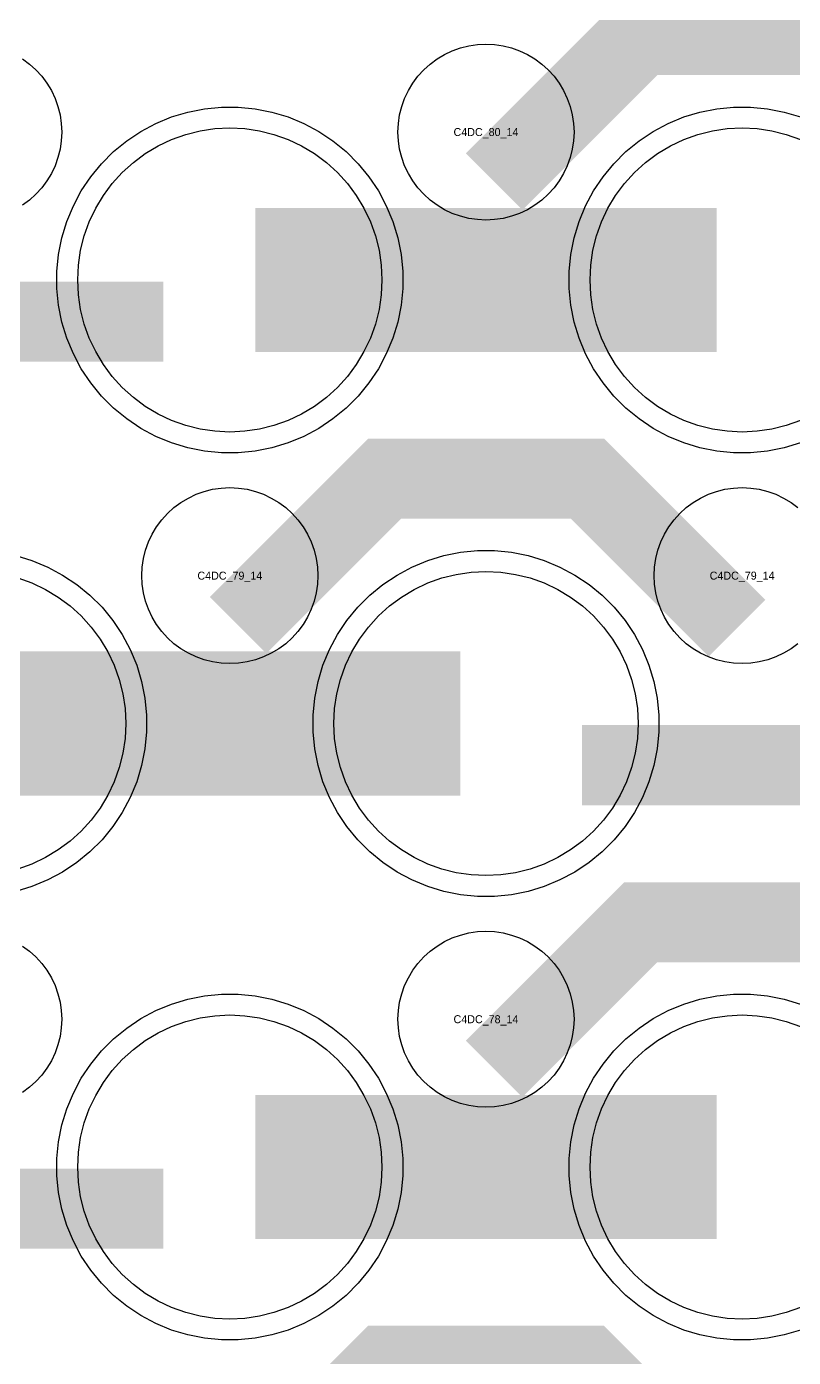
# Model space of a CAD drawing. Extents: x -11880 to 11880, y -14992 to 14992.
# Drawn here: x -7583.5 to -7344, y -4091 to -3675.3 of the extents above; entities that cross this region are included whole.
import ezdxf
from ezdxf.enums import TextEntityAlignment as Align

# ---------------------------------------------------------------- set-up
doc = ezdxf.new("R2010")
doc.units = 0
doc.header["$MEASUREMENT"] = 0
for name, color, linetype in [('GDS_775_DT_237', 138, 'CONTINUOUS'), ('RDL1_FS', 34, 'CONTINUOUS'), ('RDL_BS', 160, 'CONTINUOUS')]:
    doc.layers.add(name, color=color, linetype=linetype)

msp = doc.modelspace()

# ---------------------------------------------------------------- linework, layer by layer
at = {"layer": 'RDL1_FS', "color": 240, "true_color": 0xed1f24}
for points in [[(-7520, -3801.949), (-7524.657, -3801.72), (-7529.268, -3801.036), (-7533.791, -3799.904), (-7538.181, -3798.332), (-7542.395, -3796.34), (-7546.395, -3793.942), (-7550.14, -3791.164), (-7553.594, -3788.034), (-7556.724, -3784.58), (-7559.502, -3780.835), (-7561.9, -3776.835), (-7563.892, -3772.621), (-7565.464, -3768.231), (-7566.596, -3763.708), (-7567.28, -3759.097), (-7567.509, -3754.44), (-7567.28, -3749.783), (-7566.596, -3745.172), (-7565.464, -3740.649), (-7563.892, -3736.259), (-7561.9, -3732.045), (-7559.502, -3728.045), (-7556.724, -3724.3), (-7553.594, -3720.846), (-7550.14, -3717.716), (-7546.395, -3714.938), (-7542.395, -3712.54), (-7538.181, -3710.548), (-7533.791, -3708.976), (-7529.268, -3707.844), (-7524.657, -3707.16), (-7520, -3706.931), (-7515.343, -3707.16), (-7510.732, -3707.844), (-7506.209, -3708.976), (-7501.819, -3710.548), (-7497.605, -3712.54), (-7493.605, -3714.938), (-7489.86, -3717.716), (-7486.406, -3720.846), (-7483.276, -3724.3), (-7480.498, -3728.045), (-7478.1, -3732.045), (-7476.108, -3736.259), (-7474.536, -3740.649), (-7473.404, -3745.172), (-7472.72, -3749.783), (-7472.491, -3754.44), (-7472.72, -3759.097), (-7473.404, -3763.708), (-7474.536, -3768.231), (-7476.108, -3772.621), (-7478.1, -3776.835), (-7480.498, -3780.835), (-7483.276, -3784.58), (-7486.406, -3788.034), (-7489.86, -3791.164), (-7493.605, -3793.942), (-7497.605, -3796.34), (-7501.819, -3798.332), (-7506.209, -3799.904), (-7510.732, -3801.036), (-7515.343, -3801.72)], [(-7440, -3940.514), (-7444.657, -3940.285), (-7449.268, -3939.601), (-7453.791, -3938.469), (-7458.181, -3936.897), (-7462.395, -3934.905), (-7466.395, -3932.507), (-7470.14, -3929.729), (-7473.594, -3926.599), (-7476.724, -3923.145), (-7479.502, -3919.4), (-7481.9, -3915.4), (-7483.892, -3911.186), (-7485.464, -3906.796), (-7486.596, -3902.273), (-7487.28, -3897.662), (-7487.509, -3893.005), (-7487.28, -3888.348), (-7486.596, -3883.737), (-7485.464, -3879.214), (-7483.892, -3874.824), (-7481.9, -3870.61), (-7479.502, -3866.61), (-7476.724, -3862.865), (-7473.594, -3859.411), (-7470.14, -3856.281), (-7466.395, -3853.503), (-7462.395, -3851.105), (-7458.181, -3849.113), (-7453.791, -3847.541), (-7449.268, -3846.409), (-7444.657, -3845.725), (-7440, -3845.496), (-7435.343, -3845.725), (-7430.732, -3846.409), (-7426.209, -3847.541), (-7421.819, -3849.113), (-7417.605, -3851.105), (-7413.605, -3853.503), (-7409.86, -3856.281), (-7406.406, -3859.411), (-7403.276, -3862.865), (-7400.498, -3866.61), (-7398.1, -3870.61), (-7396.108, -3874.824), (-7394.536, -3879.214), (-7393.404, -3883.737), (-7392.72, -3888.348), (-7392.491, -3893.005), (-7392.72, -3897.662), (-7393.404, -3902.273), (-7394.536, -3906.796), (-7396.108, -3911.186), (-7398.1, -3915.4), (-7400.498, -3919.4), (-7403.276, -3923.145), (-7406.406, -3926.599), (-7409.86, -3929.729), (-7413.605, -3932.507), (-7417.605, -3934.905), (-7421.819, -3936.897), (-7426.209, -3938.469), (-7430.732, -3939.601), (-7435.343, -3940.285)]]:
    msp.add_lwpolyline(points, close=True, dxfattribs=at)
for points in [[(-7341.819, -3798.332), (-7346.209, -3799.904), (-7350.732, -3801.036), (-7355.343, -3801.72), (-7360, -3801.949), (-7364.657, -3801.72), (-7369.268, -3801.036), (-7373.791, -3799.904), (-7378.181, -3798.332), (-7382.395, -3796.34), (-7386.395, -3793.942), (-7390.14, -3791.164), (-7393.594, -3788.034), (-7396.724, -3784.58), (-7399.502, -3780.835), (-7401.9, -3776.835), (-7403.892, -3772.621), (-7405.464, -3768.231), (-7406.596, -3763.708), (-7407.28, -3759.097), (-7407.509, -3754.44), (-7407.28, -3749.783), (-7406.596, -3745.172), (-7405.464, -3740.649), (-7403.892, -3736.259), (-7401.9, -3732.045), (-7399.502, -3728.045), (-7396.724, -3724.3), (-7393.594, -3720.846), (-7390.14, -3717.716), (-7386.395, -3714.938), (-7382.395, -3712.54), (-7378.181, -3710.548), (-7373.791, -3708.976), (-7369.268, -3707.844), (-7364.657, -3707.16), (-7360, -3706.931), (-7355.343, -3707.16), (-7350.732, -3707.844), (-7346.209, -3708.976), (-7341.819, -3710.548)], [(-7586.209, -3847.541), (-7581.819, -3849.113), (-7577.605, -3851.105), (-7573.605, -3853.503), (-7569.86, -3856.281), (-7566.406, -3859.411), (-7563.276, -3862.865), (-7560.498, -3866.61), (-7558.1, -3870.61), (-7556.108, -3874.824), (-7554.536, -3879.214), (-7553.404, -3883.737), (-7552.72, -3888.348), (-7552.491, -3893.005), (-7552.72, -3897.662), (-7553.404, -3902.273), (-7554.536, -3906.796), (-7556.108, -3911.186), (-7558.1, -3915.4), (-7560.498, -3919.4), (-7563.276, -3923.145), (-7566.406, -3926.599), (-7569.86, -3929.729), (-7573.605, -3932.507), (-7577.605, -3934.905), (-7581.819, -3936.897), (-7586.209, -3938.469)]]:
    msp.add_lwpolyline(points, dxfattribs=at)
for points in [[(-7511.998, -3754.44, 45, 45, 0), (-7439.998, -3754.44, 45, 45, 0)], [(-7439.998, -3754.44, 45, 45, 0), (-7367.998, -3754.44, 45, 45, 0)], [(-7591.998, -3893.005, 45, 45, 0), (-7519.998, -3893.005, 45, 45, 0)], [(-7519.998, -3893.005, 45, 45, 0), (-7447.998, -3893.005, 45, 45, 0)]]:
    msp.add_lwpolyline(points, format="xyseb", dxfattribs=at)
at = {"layer": 'RDL1_FS'}
msp.add_lwpolyline([(-7520, -4079.074), (-7524.657, -4078.845), (-7529.268, -4078.161), (-7533.791, -4077.029), (-7538.181, -4075.457), (-7542.395, -4073.465), (-7546.395, -4071.067), (-7550.14, -4068.289), (-7553.594, -4065.159), (-7556.724, -4061.705), (-7559.502, -4057.96), (-7561.9, -4053.96), (-7563.892, -4049.746), (-7565.464, -4045.356), (-7566.596, -4040.833), (-7567.28, -4036.222), (-7567.509, -4031.565), (-7567.28, -4026.908), (-7566.596, -4022.297), (-7565.464, -4017.774), (-7563.892, -4013.384), (-7561.9, -4009.17), (-7559.502, -4005.17), (-7556.724, -4001.425), (-7553.594, -3997.971), (-7550.14, -3994.841), (-7546.395, -3992.063), (-7542.395, -3989.665), (-7538.181, -3987.673), (-7533.791, -3986.101), (-7529.268, -3984.969), (-7524.657, -3984.285), (-7520, -3984.056), (-7515.343, -3984.285), (-7510.732, -3984.969), (-7506.209, -3986.101), (-7501.819, -3987.673), (-7497.605, -3989.665), (-7493.605, -3992.063), (-7489.86, -3994.841), (-7486.406, -3997.971), (-7483.276, -4001.425), (-7480.498, -4005.17), (-7478.1, -4009.17), (-7476.108, -4013.384), (-7474.536, -4017.774), (-7473.404, -4022.297), (-7472.72, -4026.908), (-7472.491, -4031.565), (-7472.72, -4036.222), (-7473.404, -4040.833), (-7474.536, -4045.356), (-7476.108, -4049.746), (-7478.1, -4053.96), (-7480.498, -4057.96), (-7483.276, -4061.705), (-7486.406, -4065.159), (-7489.86, -4068.289), (-7493.605, -4071.067), (-7497.605, -4073.465), (-7501.819, -4075.457), (-7506.209, -4077.029), (-7510.732, -4078.161), (-7515.343, -4078.845)], close=True, dxfattribs=at)
msp.add_lwpolyline([(-7341.819, -4075.457), (-7346.209, -4077.029), (-7350.732, -4078.161), (-7355.343, -4078.845), (-7360, -4079.074), (-7364.657, -4078.845), (-7369.268, -4078.161), (-7373.791, -4077.029), (-7378.181, -4075.457), (-7382.395, -4073.465), (-7386.395, -4071.067), (-7390.14, -4068.289), (-7393.594, -4065.159), (-7396.724, -4061.705), (-7399.502, -4057.96), (-7401.9, -4053.96), (-7403.892, -4049.746), (-7405.464, -4045.356), (-7406.596, -4040.833), (-7407.28, -4036.222), (-7407.509, -4031.565), (-7407.28, -4026.908), (-7406.596, -4022.297), (-7405.464, -4017.774), (-7403.892, -4013.384), (-7401.9, -4009.17), (-7399.502, -4005.17), (-7396.724, -4001.425), (-7393.594, -3997.971), (-7390.14, -3994.841), (-7386.395, -3992.063), (-7382.395, -3989.665), (-7378.181, -3987.673), (-7373.791, -3986.101), (-7369.268, -3984.969), (-7364.657, -3984.285), (-7360, -3984.056), (-7355.343, -3984.285), (-7350.732, -3984.969), (-7346.209, -3986.101), (-7341.819, -3987.673)], dxfattribs=at)
for points in [[(-7511.998, -4031.565, 45, 45, 0), (-7439.998, -4031.565, 45, 45, 0)], [(-7439.998, -4031.565, 45, 45, 0), (-7367.998, -4031.565, 45, 45, 0)]]:
    msp.add_lwpolyline(points, format="xyseb", dxfattribs=at)
at = {"layer": 'RDL_BS'}
for points in [[(-7437.438, -3723.754, 25, 25, 0), (-7391.623, -3677.939, 25, 25, 0), (-7358.07, -3677.939, 25, 25, 0)], [(-7281.599, -3724.653, 25, 25, 0), (-7328.313, -3677.939, 25, 25, 0), (-7358.071, -3677.939, 25, 25, 0)], [(-7517.438, -3862.319, 25, 25, 0), (-7471.623, -3816.504, 25, 25, 0), (-7438.07, -3816.504, 25, 25, 0)], [(-7361.599, -3863.218, 25, 25, 0), (-7408.313, -3816.504, 25, 25, 0), (-7438.071, -3816.504, 25, 25, 0)], [(-7437.438, -4000.879, 25, 25, 0), (-7391.623, -3955.064, 25, 25, 0), (-7358.07, -3955.064, 25, 25, 0)], [(-7281.599, -4001.778, 25, 25, 0), (-7328.313, -3955.064, 25, 25, 0), (-7358.071, -3955.064, 25, 25, 0)], [(-7649.984, -4044.578, 25, 25, 0), (-7540.719, -4044.578, 25, 25, 0)], [(-7517.438, -4139.444, 25, 25, 0), (-7471.623, -4093.629, 25, 25, 0), (-7438.07, -4093.629, 25, 25, 0)], [(-7361.599, -4140.343, 25, 25, 0), (-7408.313, -4093.629, 25, 25, 0), (-7438.071, -4093.629, 25, 25, 0)]]:
    msp.add_lwpolyline(points, format="xyseb", dxfattribs=at)
for points in [[(-7440, -3735.746), (-7442.693, -3735.614), (-7445.365, -3735.218), (-7447.984, -3734.561), (-7450.519, -3733.654), (-7452.956, -3732.502), (-7455.28, -3731.109), (-7457.443, -3729.506), (-7459.442, -3727.694), (-7461.254, -3725.695), (-7462.857, -3723.532), (-7464.25, -3721.208), (-7465.402, -3718.771), (-7466.309, -3716.236), (-7466.966, -3713.617), (-7467.362, -3710.945), (-7467.494, -3708.252), (-7467.362, -3705.559), (-7466.966, -3702.887), (-7466.309, -3700.268), (-7465.402, -3697.733), (-7464.25, -3695.296), (-7462.857, -3692.972), (-7461.254, -3690.809), (-7459.442, -3688.81), (-7457.443, -3686.998), (-7455.28, -3685.395), (-7452.956, -3684.002), (-7450.519, -3682.85), (-7447.984, -3681.943), (-7445.365, -3681.286), (-7442.693, -3680.89), (-7440, -3680.758), (-7437.307, -3680.89), (-7434.635, -3681.286), (-7432.016, -3681.943), (-7429.481, -3682.85), (-7427.044, -3684.002), (-7424.72, -3685.395), (-7422.557, -3686.998), (-7420.558, -3688.81), (-7418.746, -3690.809), (-7417.143, -3692.972), (-7415.75, -3695.296), (-7414.598, -3697.733), (-7413.691, -3700.268), (-7413.034, -3702.887), (-7412.638, -3705.559), (-7412.506, -3708.252), (-7412.638, -3710.945), (-7413.034, -3713.617), (-7413.691, -3716.236), (-7414.598, -3718.771), (-7415.75, -3721.208), (-7417.143, -3723.532), (-7418.746, -3725.695), (-7420.558, -3727.694), (-7422.557, -3729.506), (-7424.72, -3731.109), (-7427.044, -3732.502), (-7429.481, -3733.654), (-7432.016, -3734.561), (-7434.635, -3735.218), (-7437.307, -3735.614)], [(-7520, -3874.311), (-7522.693, -3874.179), (-7525.365, -3873.783), (-7527.984, -3873.126), (-7530.519, -3872.219), (-7532.956, -3871.067), (-7535.28, -3869.674), (-7537.443, -3868.071), (-7539.442, -3866.259), (-7541.254, -3864.26), (-7542.857, -3862.097), (-7544.25, -3859.773), (-7545.402, -3857.336), (-7546.309, -3854.801), (-7546.966, -3852.182), (-7547.362, -3849.51), (-7547.494, -3846.817), (-7547.362, -3844.124), (-7546.966, -3841.452), (-7546.309, -3838.833), (-7545.402, -3836.298), (-7544.25, -3833.861), (-7542.857, -3831.537), (-7541.254, -3829.374), (-7539.442, -3827.375), (-7537.443, -3825.563), (-7535.28, -3823.96), (-7532.956, -3822.567), (-7530.519, -3821.415), (-7527.984, -3820.508), (-7525.365, -3819.851), (-7522.693, -3819.455), (-7520, -3819.323), (-7517.307, -3819.455), (-7514.635, -3819.851), (-7512.016, -3820.508), (-7509.481, -3821.415), (-7507.044, -3822.567), (-7504.72, -3823.96), (-7502.557, -3825.563), (-7500.558, -3827.375), (-7498.746, -3829.374), (-7497.143, -3831.537), (-7495.75, -3833.861), (-7494.598, -3836.298), (-7493.691, -3838.833), (-7493.034, -3841.452), (-7492.638, -3844.124), (-7492.506, -3846.817), (-7492.638, -3849.51), (-7493.034, -3852.182), (-7493.691, -3854.801), (-7494.598, -3857.336), (-7495.75, -3859.773), (-7497.143, -3862.097), (-7498.746, -3864.26), (-7500.558, -3866.259), (-7502.557, -3868.071), (-7504.72, -3869.674), (-7507.044, -3871.067), (-7509.481, -3872.219), (-7512.016, -3873.126), (-7514.635, -3873.783), (-7517.307, -3874.179)], [(-7440, -4012.871), (-7442.693, -4012.739), (-7445.365, -4012.343), (-7447.984, -4011.686), (-7450.519, -4010.779), (-7452.956, -4009.627), (-7455.28, -4008.234), (-7457.443, -4006.631), (-7459.442, -4004.819), (-7461.254, -4002.82), (-7462.857, -4000.657), (-7464.25, -3998.333), (-7465.402, -3995.896), (-7466.309, -3993.361), (-7466.966, -3990.742), (-7467.362, -3988.07), (-7467.494, -3985.377), (-7467.362, -3982.684), (-7466.966, -3980.012), (-7466.309, -3977.393), (-7465.402, -3974.858), (-7464.25, -3972.421), (-7462.857, -3970.097), (-7461.254, -3967.934), (-7459.442, -3965.935), (-7457.443, -3964.123), (-7455.28, -3962.52), (-7452.956, -3961.127), (-7450.519, -3959.975), (-7447.984, -3959.068), (-7445.365, -3958.411), (-7442.693, -3958.015), (-7440, -3957.883), (-7437.307, -3958.015), (-7434.635, -3958.411), (-7432.016, -3959.068), (-7429.481, -3959.975), (-7427.044, -3961.127), (-7424.72, -3962.52), (-7422.557, -3964.123), (-7420.558, -3965.935), (-7418.746, -3967.934), (-7417.143, -3970.097), (-7415.75, -3972.421), (-7414.598, -3974.858), (-7413.691, -3977.393), (-7413.034, -3980.012), (-7412.638, -3982.684), (-7412.506, -3985.377), (-7412.638, -3988.07), (-7413.034, -3990.742), (-7413.691, -3993.361), (-7414.598, -3995.896), (-7415.75, -3998.333), (-7417.143, -4000.657), (-7418.746, -4002.82), (-7420.558, -4004.819), (-7422.557, -4006.631), (-7424.72, -4008.234), (-7427.044, -4009.627), (-7429.481, -4010.779), (-7432.016, -4011.686), (-7434.635, -4012.343), (-7437.307, -4012.739)], [(-7522.644, -4085.565), (-7527.938, -4085.048), (-7533.165, -4084.002), (-7538.205, -4082.471), (-7543.115, -4080.44), (-7547.777, -4077.948), (-7552.191, -4075.001), (-7556.292, -4071.639), (-7560.074, -4067.857), (-7563.436, -4063.756), (-7566.383, -4059.342), (-7568.875, -4054.68), (-7570.906, -4049.77), (-7572.437, -4044.73), (-7573.483, -4039.503), (-7574, -4034.209), (-7574, -4028.921), (-7573.483, -4023.627), (-7572.437, -4018.4), (-7570.906, -4013.36), (-7568.875, -4008.45), (-7566.383, -4003.788), (-7563.436, -3999.374), (-7560.074, -3995.273), (-7556.292, -3991.491), (-7552.191, -3988.129), (-7547.777, -3985.182), (-7543.115, -3982.69), (-7538.205, -3980.659), (-7533.165, -3979.128), (-7527.938, -3978.082), (-7522.644, -3977.565), (-7517.356, -3977.565), (-7512.062, -3978.082), (-7506.835, -3979.128), (-7501.795, -3980.659), (-7496.885, -3982.69), (-7492.223, -3985.182), (-7487.809, -3988.129), (-7483.708, -3991.491), (-7479.926, -3995.273), (-7476.564, -3999.374), (-7473.617, -4003.788), (-7471.125, -4008.45), (-7469.094, -4013.36), (-7467.563, -4018.4), (-7466.517, -4023.627), (-7466, -4028.921), (-7466, -4034.209), (-7466.517, -4039.503), (-7467.563, -4044.73), (-7469.094, -4049.77), (-7471.125, -4054.68), (-7473.617, -4059.342), (-7476.564, -4063.756), (-7479.926, -4067.857), (-7483.708, -4071.639), (-7487.809, -4075.001), (-7492.223, -4077.948), (-7496.885, -4080.44), (-7501.795, -4082.471), (-7506.835, -4084.002), (-7512.062, -4085.048), (-7517.356, -4085.565)]]:
    msp.add_lwpolyline(points, close=True, dxfattribs=at)
for points in [[(-7584.72, -3685.395), (-7582.557, -3686.998), (-7580.558, -3688.81), (-7578.746, -3690.809), (-7577.143, -3692.972), (-7575.75, -3695.296), (-7574.598, -3697.733), (-7573.691, -3700.268), (-7573.034, -3702.887), (-7572.638, -3705.559), (-7572.506, -3708.252), (-7572.638, -3710.945), (-7573.034, -3713.617), (-7573.691, -3716.236), (-7574.598, -3718.771), (-7575.75, -3721.208), (-7577.143, -3723.532), (-7578.746, -3725.695), (-7580.558, -3727.694), (-7582.557, -3729.506), (-7584.72, -3731.109)], [(-7342.557, -3868.071), (-7344.72, -3869.674), (-7347.044, -3871.067), (-7349.481, -3872.219), (-7352.016, -3873.126), (-7354.635, -3873.783), (-7357.307, -3874.179), (-7360, -3874.311), (-7362.693, -3874.179), (-7365.365, -3873.783), (-7367.984, -3873.126), (-7370.519, -3872.219), (-7372.956, -3871.067), (-7375.28, -3869.674), (-7377.443, -3868.071), (-7379.442, -3866.259), (-7381.254, -3864.26), (-7382.857, -3862.097), (-7384.25, -3859.773), (-7385.402, -3857.336), (-7386.309, -3854.801), (-7386.966, -3852.182), (-7387.362, -3849.51), (-7387.494, -3846.817), (-7387.362, -3844.124), (-7386.966, -3841.452), (-7386.309, -3838.833), (-7385.402, -3836.298), (-7384.25, -3833.861), (-7382.857, -3831.537), (-7381.254, -3829.374), (-7379.442, -3827.375), (-7377.443, -3825.563), (-7375.28, -3823.96), (-7372.956, -3822.567), (-7370.519, -3821.415), (-7367.984, -3820.508), (-7365.365, -3819.851), (-7362.693, -3819.455), (-7360, -3819.323), (-7357.307, -3819.455), (-7354.635, -3819.851), (-7352.016, -3820.508), (-7349.481, -3821.415), (-7347.044, -3822.567), (-7344.72, -3823.96), (-7342.557, -3825.563)], [(-7584.72, -3962.52), (-7582.557, -3964.123), (-7580.558, -3965.935), (-7578.746, -3967.934), (-7577.143, -3970.097), (-7575.75, -3972.421), (-7574.598, -3974.858), (-7573.691, -3977.393), (-7573.034, -3980.012), (-7572.638, -3982.684), (-7572.506, -3985.377), (-7572.638, -3988.07), (-7573.034, -3990.742), (-7573.691, -3993.361), (-7574.598, -3995.896), (-7575.75, -3998.333), (-7577.143, -4000.657), (-7578.746, -4002.82), (-7580.558, -4004.819), (-7582.557, -4006.631), (-7584.72, -4008.234)], [(-7341.795, -4082.471), (-7346.835, -4084.002), (-7352.062, -4085.048), (-7357.356, -4085.565), (-7362.644, -4085.565), (-7367.938, -4085.048), (-7373.165, -4084.002), (-7378.205, -4082.471), (-7383.115, -4080.44), (-7387.777, -4077.948), (-7392.191, -4075.001), (-7396.292, -4071.639), (-7400.074, -4067.857), (-7403.436, -4063.756), (-7406.383, -4059.342), (-7408.875, -4054.68), (-7410.906, -4049.77), (-7412.437, -4044.73), (-7413.483, -4039.503), (-7414, -4034.209), (-7414, -4028.921), (-7413.483, -4023.627), (-7412.437, -4018.4), (-7410.906, -4013.36), (-7408.875, -4008.45), (-7406.383, -4003.788), (-7403.436, -3999.374), (-7400.074, -3995.273), (-7396.292, -3991.491), (-7392.191, -3988.129), (-7387.777, -3985.182), (-7383.115, -3982.69), (-7378.205, -3980.659), (-7373.165, -3979.128), (-7367.938, -3978.082), (-7362.644, -3977.565), (-7357.356, -3977.565), (-7352.062, -3978.082), (-7346.835, -3979.128), (-7341.795, -3980.659)]]:
    msp.add_lwpolyline(points, dxfattribs=at)
at = {"layer": 'RDL_BS', "color": 240, "true_color": 0xed1f24}
for points in [[(-7522.644, -3808.44), (-7527.938, -3807.923), (-7533.165, -3806.877), (-7538.205, -3805.346), (-7543.115, -3803.315), (-7547.777, -3800.823), (-7552.191, -3797.876), (-7556.292, -3794.514), (-7560.074, -3790.732), (-7563.436, -3786.631), (-7566.383, -3782.217), (-7568.875, -3777.555), (-7570.906, -3772.645), (-7572.437, -3767.605), (-7573.483, -3762.378), (-7574, -3757.084), (-7574, -3751.796), (-7573.483, -3746.502), (-7572.437, -3741.275), (-7570.906, -3736.235), (-7568.875, -3731.325), (-7566.383, -3726.663), (-7563.436, -3722.249), (-7560.074, -3718.148), (-7556.292, -3714.366), (-7552.191, -3711.004), (-7547.777, -3708.057), (-7543.115, -3705.565), (-7538.205, -3703.534), (-7533.165, -3702.003), (-7527.938, -3700.957), (-7522.644, -3700.44), (-7517.356, -3700.44), (-7512.062, -3700.957), (-7506.835, -3702.003), (-7501.795, -3703.534), (-7496.885, -3705.565), (-7492.223, -3708.057), (-7487.809, -3711.004), (-7483.708, -3714.366), (-7479.926, -3718.148), (-7476.564, -3722.249), (-7473.617, -3726.663), (-7471.125, -3731.325), (-7469.094, -3736.235), (-7467.563, -3741.275), (-7466.517, -3746.502), (-7466, -3751.796), (-7466, -3757.084), (-7466.517, -3762.378), (-7467.563, -3767.605), (-7469.094, -3772.645), (-7471.125, -3777.555), (-7473.617, -3782.217), (-7476.564, -3786.631), (-7479.926, -3790.732), (-7483.708, -3794.514), (-7487.809, -3797.876), (-7492.223, -3800.823), (-7496.885, -3803.315), (-7501.795, -3805.346), (-7506.835, -3806.877), (-7512.062, -3807.923), (-7517.356, -3808.44)], [(-7442.644, -3947.005), (-7447.938, -3946.488), (-7453.165, -3945.442), (-7458.205, -3943.911), (-7463.115, -3941.88), (-7467.777, -3939.388), (-7472.191, -3936.441), (-7476.292, -3933.079), (-7480.074, -3929.297), (-7483.436, -3925.196), (-7486.383, -3920.782), (-7488.875, -3916.12), (-7490.906, -3911.21), (-7492.437, -3906.17), (-7493.483, -3900.943), (-7494, -3895.649), (-7494, -3890.361), (-7493.483, -3885.067), (-7492.437, -3879.84), (-7490.906, -3874.8), (-7488.875, -3869.89), (-7486.383, -3865.228), (-7483.436, -3860.814), (-7480.074, -3856.713), (-7476.292, -3852.931), (-7472.191, -3849.569), (-7467.777, -3846.622), (-7463.115, -3844.13), (-7458.205, -3842.099), (-7453.165, -3840.568), (-7447.938, -3839.522), (-7442.644, -3839.005), (-7437.356, -3839.005), (-7432.062, -3839.522), (-7426.835, -3840.568), (-7421.795, -3842.099), (-7416.885, -3844.13), (-7412.223, -3846.622), (-7407.809, -3849.569), (-7403.708, -3852.931), (-7399.926, -3856.713), (-7396.564, -3860.814), (-7393.617, -3865.228), (-7391.125, -3869.89), (-7389.094, -3874.8), (-7387.563, -3879.84), (-7386.517, -3885.067), (-7386, -3890.361), (-7386, -3895.649), (-7386.517, -3900.943), (-7387.563, -3906.17), (-7389.094, -3911.21), (-7391.125, -3916.12), (-7393.617, -3920.782), (-7396.564, -3925.196), (-7399.926, -3929.297), (-7403.708, -3933.079), (-7407.809, -3936.441), (-7412.223, -3939.388), (-7416.885, -3941.88), (-7421.795, -3943.911), (-7426.835, -3945.442), (-7432.062, -3946.488), (-7437.356, -3947.005)]]:
    msp.add_lwpolyline(points, close=True, dxfattribs=at)
for points in [[(-7341.795, -3805.346), (-7346.835, -3806.877), (-7352.062, -3807.923), (-7357.356, -3808.44), (-7362.644, -3808.44), (-7367.938, -3807.923), (-7373.165, -3806.877), (-7378.205, -3805.346), (-7383.115, -3803.315), (-7387.777, -3800.823), (-7392.191, -3797.876), (-7396.292, -3794.514), (-7400.074, -3790.732), (-7403.436, -3786.631), (-7406.383, -3782.217), (-7408.875, -3777.555), (-7410.906, -3772.645), (-7412.437, -3767.605), (-7413.483, -3762.378), (-7414, -3757.084), (-7414, -3751.796), (-7413.483, -3746.502), (-7412.437, -3741.275), (-7410.906, -3736.235), (-7408.875, -3731.325), (-7406.383, -3726.663), (-7403.436, -3722.249), (-7400.074, -3718.148), (-7396.292, -3714.366), (-7392.191, -3711.004), (-7387.777, -3708.057), (-7383.115, -3705.565), (-7378.205, -3703.534), (-7373.165, -3702.003), (-7367.938, -3700.957), (-7362.644, -3700.44), (-7357.356, -3700.44), (-7352.062, -3700.957), (-7346.835, -3702.003), (-7341.795, -3703.534)], [(-7586.835, -3840.568), (-7581.795, -3842.099), (-7576.885, -3844.13), (-7572.223, -3846.622), (-7567.809, -3849.569), (-7563.708, -3852.931), (-7559.926, -3856.713), (-7556.564, -3860.814), (-7553.617, -3865.228), (-7551.125, -3869.89), (-7549.094, -3874.8), (-7547.563, -3879.84), (-7546.517, -3885.067), (-7546, -3890.361), (-7546, -3895.649), (-7546.517, -3900.943), (-7547.563, -3906.17), (-7549.094, -3911.21), (-7551.125, -3916.12), (-7553.617, -3920.782), (-7556.564, -3925.196), (-7559.926, -3929.297), (-7563.708, -3933.079), (-7567.809, -3936.441), (-7572.223, -3939.388), (-7576.885, -3941.88), (-7581.795, -3943.911), (-7586.835, -3945.442)]]:
    msp.add_lwpolyline(points, dxfattribs=at)
for points in [[(-7649.984, -3767.453, 25, 25, 0), (-7540.719, -3767.453, 25, 25, 0)], [(-7409.984, -3906.018, 25, 25, 0), (-7300.719, -3906.018, 25, 25, 0)]]:
    msp.add_lwpolyline(points, format="xyseb", dxfattribs=at)

# ---------------------------------------------------------------- texts
at = {"layer": 'GDS_775_DT_237'}
for s, p in [('C4DC_80_14', (-7440, -3708.252)), ('C4DC_80_14', (-7440, -3708.252)), ('C4DC_79_14', (-7520, -3846.817)), ('C4DC_79_14', (-7520, -3846.817)), ('C4DC_79_14', (-7360, -3846.817)), ('C4DC_79_14', (-7360, -3846.817)), ('C4DC_78_14', (-7440, -3985.377)), ('C4DC_78_14', (-7440, -3985.377))]:
    msp.add_text(s, height=2.5, dxfattribs=at).set_placement(p, align=Align.MIDDLE_CENTER)

doc.saveas('drawing.dxf')
